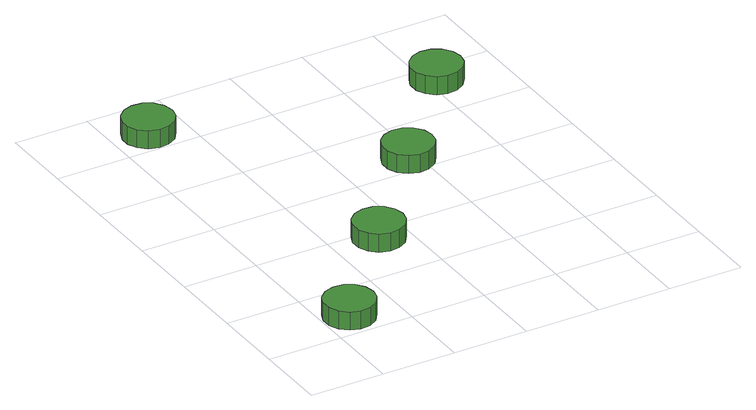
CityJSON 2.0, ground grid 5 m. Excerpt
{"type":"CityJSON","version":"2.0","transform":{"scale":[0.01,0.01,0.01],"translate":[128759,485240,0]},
"CityObjects":{
"tree1":{"type":"SolitaryVegetationObject","attributes":{"function":"something"},"geometry":[{"type":"MultiSurface","lod":"1","boundaries":[[[0,1,2,3,4,5,6,7,8,9,10,11,12,13,14]],[[15,16,17,18,19,20,21,22,23,24,25,26,27,28,29]],[[0,29,28,1]],[[1,28,27,2]],[[2,27,26,3]],[[3,26,25,4]],[[4,25,24,5]],[[5,24,23,6]],[[6,23,22,7]],[[7,22,21,8]],[[8,21,20,9]],[[9,20,19,10]],[[10,19,18,11]],[[11,18,17,12]],[[12,17,16,13]],[[13,16,15,14]],[[14,15,29,0]]]}]},
"tree2":{"type":"SolitaryVegetationObject","attributes":{"function":"something"},"geometry":[{"type":"MultiSurface","lod":"1","boundaries":[[[30,31,32,33,34,35,36,37,38,39,40,41,42,43,44]],[[45,46,47,48,49,50,51,52,53,54,55,56,57,58,59]],[[30,59,58,31]],[[31,58,57,32]],[[32,57,56,33]],[[33,56,55,34]],[[34,55,54,35]],[[35,54,53,36]],[[36,53,52,37]],[[37,52,51,38]],[[38,51,50,39]],[[39,50,49,40]],[[40,49,48,41]],[[41,48,47,42]],[[42,47,46,43]],[[43,46,45,44]],[[44,45,59,30]]]}]},
"tree3":{"type":"SolitaryVegetationObject","attributes":{"function":"something"},"geometry":[{"type":"MultiSurface","lod":"1","boundaries":[[[60,61,62,63,64,65,66,67,68,69,70,71,72,73,74]],[[75,76,77,78,79,80,81,82,83,84,85,86,87,88,89]],[[60,89,88,61]],[[61,88,87,62]],[[62,87,86,63]],[[63,86,85,64]],[[64,85,84,65]],[[65,84,83,66]],[[66,83,82,67]],[[67,82,81,68]],[[68,81,80,69]],[[69,80,79,70]],[[70,79,78,71]],[[71,78,77,72]],[[72,77,76,73]],[[73,76,75,74]],[[74,75,89,60]]]}]},
"tree4":{"type":"SolitaryVegetationObject","attributes":{"function":"something"},"geometry":[{"type":"MultiSurface","lod":"1","boundaries":[[[90,91,92,93,94,95,96,97,98,99,100,101,102,103,104]],[[105,106,107,108,109,110,111,112,113,114,115,116,117,118,119]],[[90,119,118,91]],[[91,118,117,92]],[[92,117,116,93]],[[93,116,115,94]],[[94,115,114,95]],[[95,114,113,96]],[[96,113,112,97]],[[97,112,111,98]],[[98,111,110,99]],[[99,110,109,100]],[[100,109,108,101]],[[101,108,107,102]],[[102,107,106,103]],[[103,106,105,104]],[[104,105,119,90]]]}]},
"tree5":{"type":"SolitaryVegetationObject","attributes":{"function":"something"},"geometry":[{"type":"MultiSurface","lod":"1","boundaries":[[[120,121,122,123,124,125,126,127,128,129,130,131,132,133,134]],[[135,136,137,138,139,140,141,142,143,144,145,146,147,148,149]],[[120,149,148,121]],[[121,148,147,122]],[[122,147,146,123]],[[123,146,145,124]],[[124,145,144,125]],[[125,144,143,126]],[[126,143,142,127]],[[127,142,141,128]],[[128,141,140,129]],[[129,140,139,130]],[[130,139,138,131]],[[131,138,137,132]],[[132,137,136,133]],[[133,136,135,134]],[[134,135,149,120]]]}]}
},
"vertices":[
[339,188,192],[325,257,192],[284,313,192],[223,348,192],[154,355,192],[88,334,192],[36,287,192],[8,223,192],[8,154,192],[36,90,192],[88,43,192],[154,22,192],[223,29,192],[284,64,192],[325,120,192],[325,120,67],[284,64,67],[223,29,67],[154,22,67],[88,43,67],[36,90,67],[8,154,67],[8,223,67],[36,287,67],[88,334,67],[154,355,67],[223,348,67],[284,313,67],[325,257,67],[339,188,67],
[400,2669,190],[386,2737,190],[345,2794,190],[284,2829,190],[215,2836,190],[149,2814,190],[97,2768,190],[68,2704,190],[68,2634,190],[97,2571,190],[149,2524,190],[215,2503,190],[284,2510,190],[345,2545,190],[386,2601,190],[386,2601,65],[345,2545,65],[284,2510,65],[215,2503,65],[149,2524,65],[97,2571,65],[68,2634,65],[68,2704,65],[97,2768,65],[149,2814,65],[215,2836,65],[284,2829,65],[345,2794,65],[386,2737,65],[400,2669,65],
[970,908,186],[955,976,186],[914,1033,186],[854,1068,186],[785,1075,186],[718,1053,186],[667,1007,186],[638,943,186],[638,873,186],[667,810,186],[718,763,186],[785,742,186],[854,749,186],[914,784,186],[955,840,186],[955,840,61],[914,784,61],[854,749,61],[785,742,61],[718,763,61],[667,810,61],[638,873,61],[638,943,61],[667,1007,61],[718,1053,61],[785,1075,61],[854,1068,61],[914,1033,61],[955,976,61],[970,908,61],
[1600,1628,185],[1586,1696,185],[1545,1753,185],[1485,1788,185],[1415,1795,185],[1349,1773,185],[1297,1727,185],[1269,1663,185],[1269,1593,185],[1297,1530,185],[1349,1483,185],[1415,1461,185],[1485,1469,185],[1545,1504,185],[1586,1560,185],[1586,1560,60],[1545,1504,60],[1485,1469,60],[1415,1461,60],[1349,1483,60],[1297,1530,60],[1269,1593,60],[1269,1663,60],[1297,1727,60],[1349,1773,60],[1415,1795,60],[1485,1788,60],[1545,1753,60],[1586,1696,60],[1600,1628,60],
[2217,2337,194],[2203,2405,194],[2162,2462,194],[2101,2496,194],[2032,2504,194],[1966,2482,194],[1914,2435,194],[1886,2372,194],[1886,2302,194],[1914,2238,194],[1966,2192,194],[2032,2170,194],[2101,2178,194],[2162,2212,194],[2203,2269,194],[2203,2269,69],[2162,2212,69],[2101,2178,69],[2032,2170,69],[1966,2192,69],[1914,2238,69],[1886,2302,69],[1886,2372,69],[1914,2435,69],[1966,2482,69],[2032,2504,69],[2101,2496,69],[2162,2462,69],[2203,2405,69],[2217,2337,69]
]}
